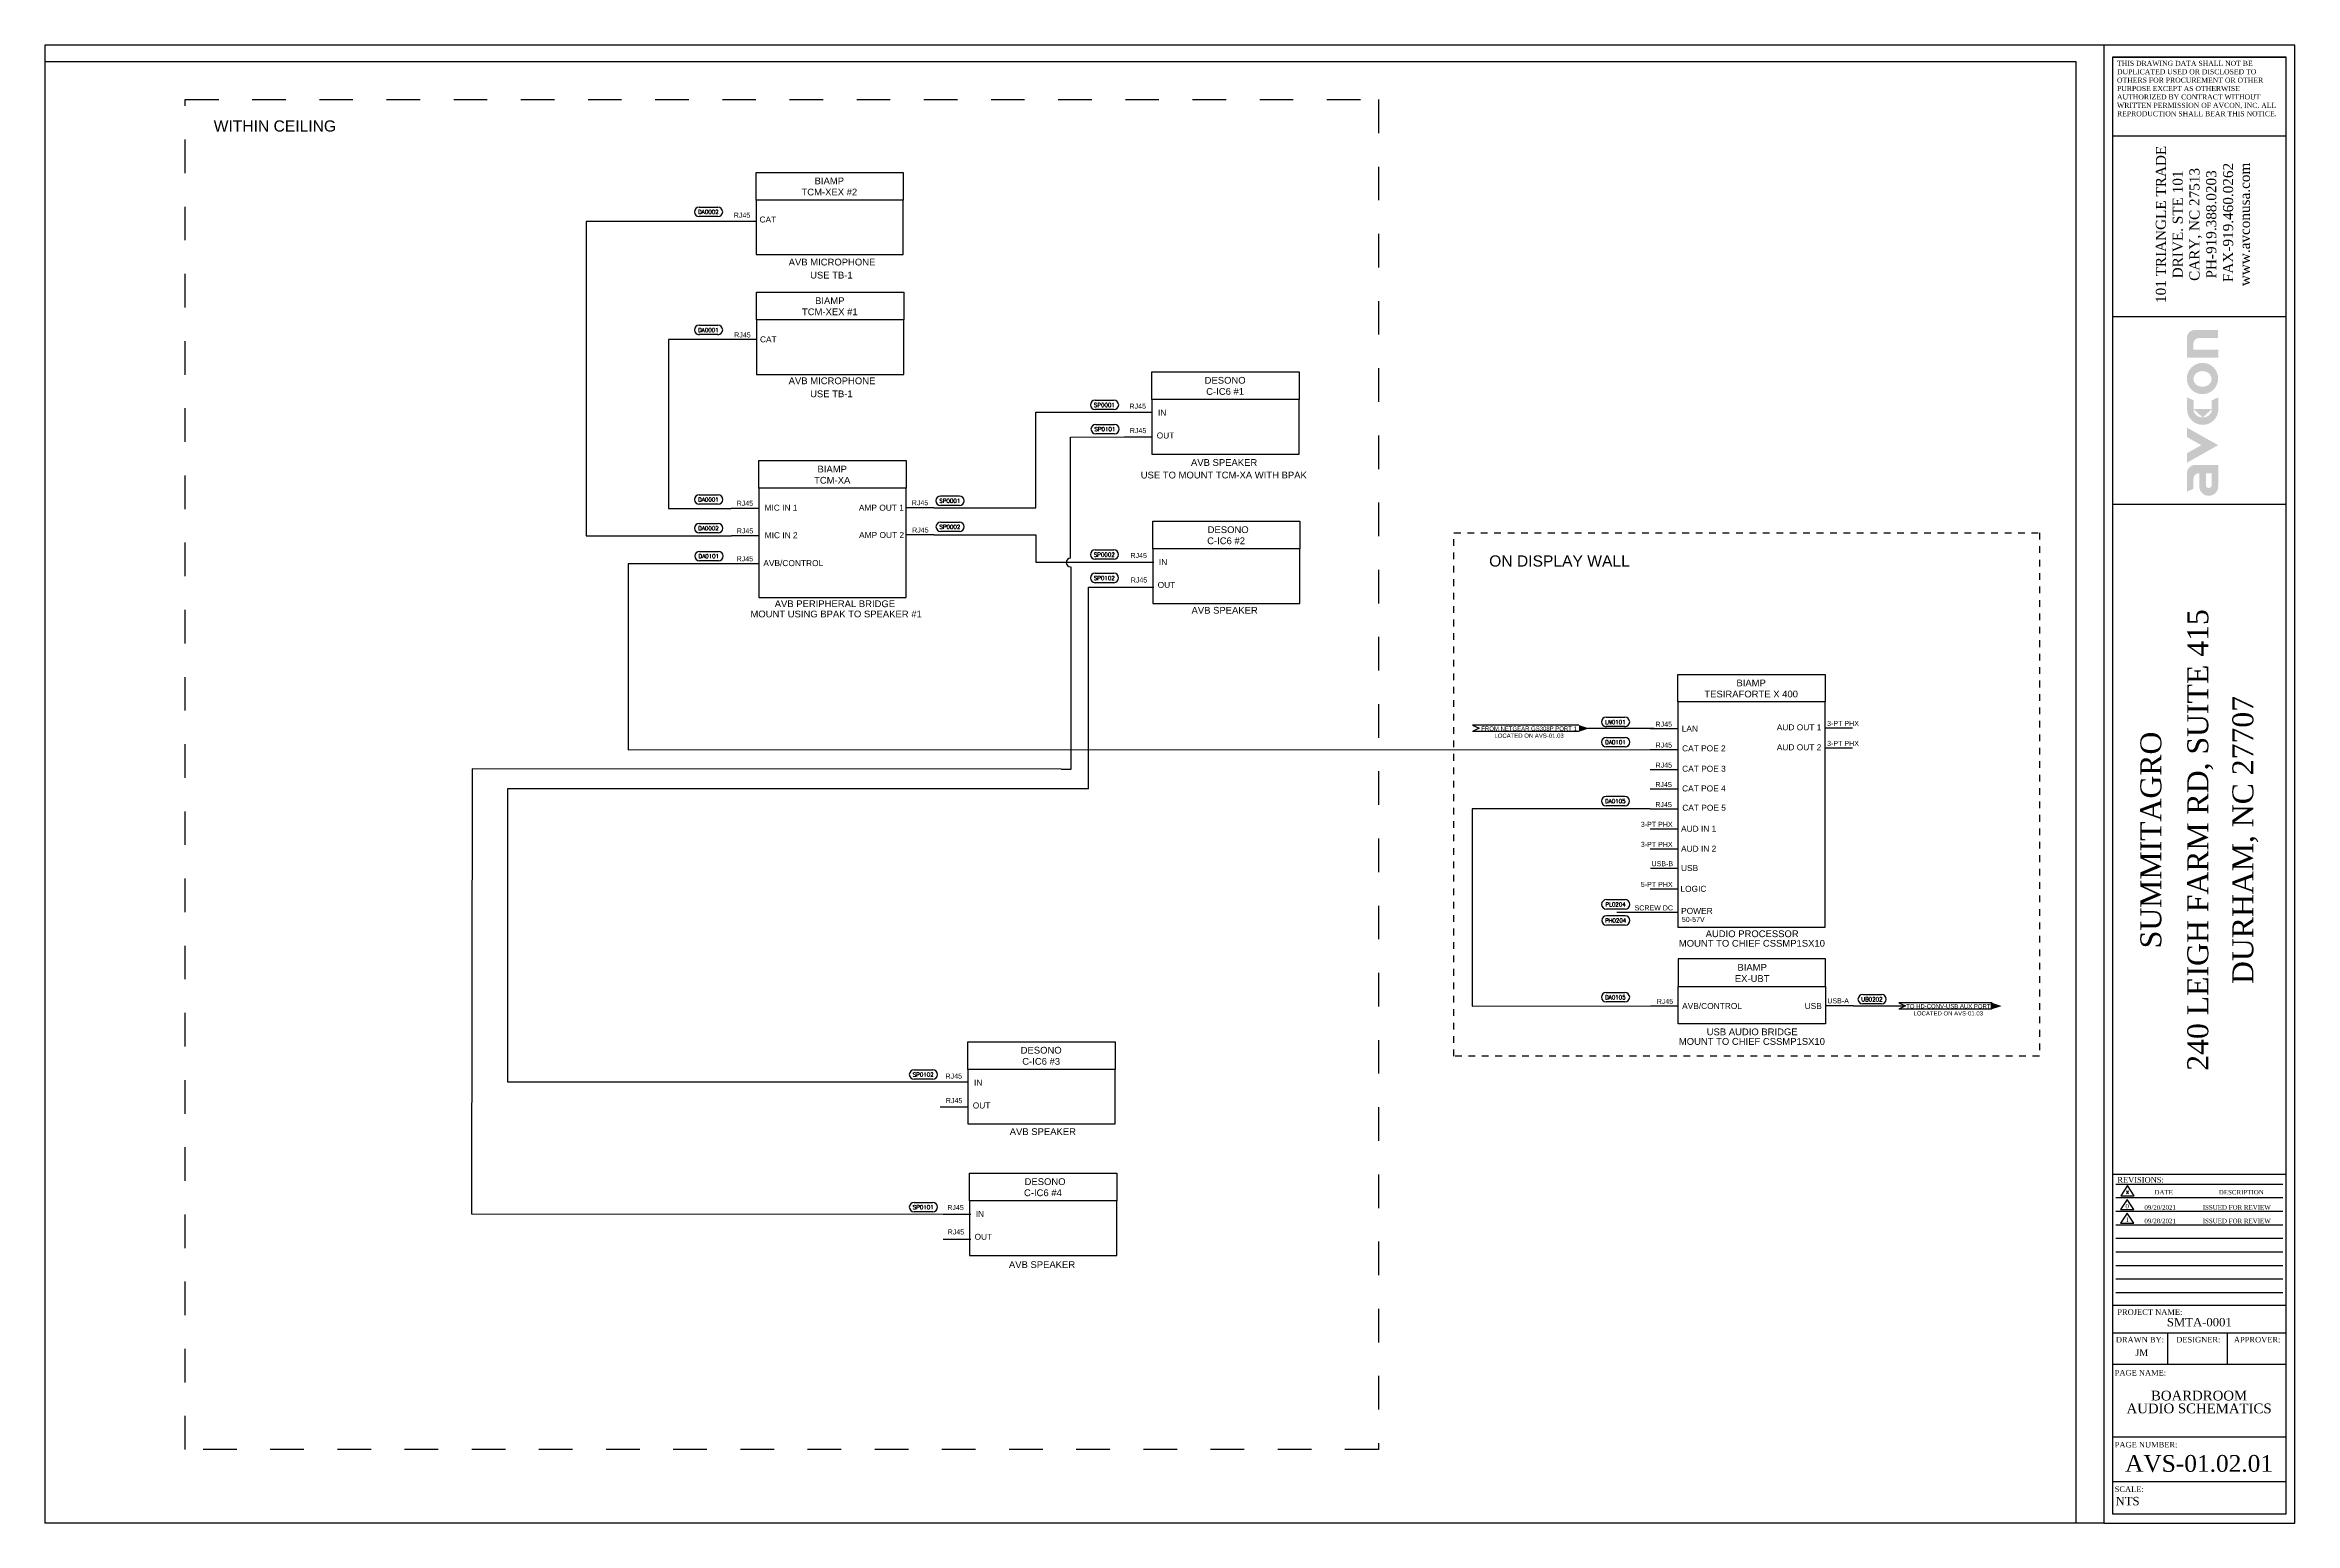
# Paper-space layout 'BOARDROOM_AUDIO' of a CAD drawing. Header units: inches. Extents: x 1 to 34.5, y 0.9 to 22.9.
# The model-space entities are those that its viewports show. They can reach past a viewport. Long polylines and large blocks are cut down to what shows.
import ezdxf
from ezdxf.enums import TextEntityAlignment as Align

# ---------------------------------------------------------------- set-up
doc = ezdxf.new("R2010")
doc.units = ezdxf.units.IN
doc.header["$MEASUREMENT"] = 0
doc.linetypes.add('16DASH', pattern=[0.125, 0.0625, -0.0625])
doc.linetypes.add('1DASH', pattern=[1, 0.5, -0.5])
for name, color, linetype in [('AV TEXT', 2, 'Continuous'), ('AV-1-DASH', 3, '1DASH'), ('AV-BORDER', 7, 'Continuous'), ('AV-CABLE-AUDIO', 4, 'Continuous'), ('AV-CABLE-CNTRL', 2, 'Continuous'), ('AV-CABLE-VIDEO', 6, 'Continuous'), ('AV-CBL-AUDIO', 4, 'Continuous'), ('AV-DEVICE', 4, 'Continuous'), ('AV-NOTE', 1, 'Continuous'), ('AV-TEXT', 2, 'Continuous'), ('AV-TITLE-BLOCK', 7, 'Continuous')]:
    doc.layers.add(name, color=color, linetype=linetype)
doc.layers.add('AV-VPRT', color=9, linetype='Continuous', plot=False)
doc.styles.add('AVCON', font='BOOKOS.TTF')
doc.styles.add('PDF Arial', font='arial.ttf')
doc.styles.get("Standard").update_dxf_attribs({"font": 'simplex.shx'})
doc.styles.add('WL-BASE', font='arial.ttf')

# ---------------------------------------------------------------- blocks, each defined once
blk = doc.blocks.new('PAGE TITLES')
at = {"style": 'AVCON'}
for tag, height, p in [('NAME-1', 0.146, (1.295, 1.842)), ('NAME-2', 0.146, (1.295, 1.65)), ('NAME-3', 0.146, (1.295, 1.458)), ('NAME-4', 0.146, (1.295, 1.261)), ('PAGE_NUMBER', 0.25, (1.295, 0.588))]:
    blk.add_attdef(tag, text='', height=height, dxfattribs=at).set_placement(p, align=Align.CENTER)
blk.add_attdef('SCALE', (0.051, 0.089), '', height=0.125, dxfattribs=at)
blk = doc.blocks.new('REVISION CALL-OUT')
for p, q in [((0, 0.3), (-0.2, 0)), ((-0.2, 0), (0.2, 0)), ((0.2, 0), (0, 0.3))]:
    blk.add_line(p, q)
at = {"layer": 'AV-TEXT', "flags": 4}
blk.add_attdef('CHANGE', text='', height=0.125, dxfattribs=at).set_placement((0, 0.121), align=Align.MIDDLE_CENTER)
blk = doc.blocks.new('NEW Title Block Arch-D USE THIS')
at = {"layer": 'AV-BORDER'}
for p, q in [((43.707, 25.108), (46.297, 25.108)), ((43.707, 23.939), (46.297, 23.939)), ((43.707, 21.249), (46.297, 21.249)), ((43.76, 8.337), (46.246, 8.337)), ((43.76, 8.135), (46.246, 8.135)), ((43.76, 7.933), (46.246, 7.933)), ((43.76, 7.731), (46.246, 7.731)), ((43.76, 7.529), (46.246, 7.529)), ((43.76, 7.327), (46.246, 7.327)), ((43.76, 7.126), (46.246, 7.126)), ((43.76, 6.924), (46.246, 6.924)), ((43.76, 6.722), (46.246, 6.722)), ((43.707, 6.532), (46.297, 6.532)), ((43.707, 6.121), (46.297, 6.121)), ((44.533, 5.656), (44.533, 6.121)), ((45.423, 5.656), (45.423, 6.121)), ((43.707, 5.656), (46.297, 5.656)), ((43.707, 4.573), (46.297, 4.573)), ((43.707, 3.911), (46.297, 3.911))]:
    blk.add_line(p, q, dxfattribs=at)
at = {"layer": 'AV-BORDER', "color": 7, "linetype": 'Continuous'}
for points in [[(12.926, 25.291), (12.926, 3.291)], [(43.707, 25.291), (12.926, 25.291)], [(43.578, 3.291), (12.926, 3.291)]]:
    blk.add_lwpolyline(points, dxfattribs=at)
for points in [[(43.578, 3.291), (46.426, 3.291), (46.426, 25.291), (43.578, 25.291)], [(46.297, 3.428), (46.297, 25.108), (43.707, 25.108), (43.707, 3.428)], [(46.297, 8.482), (46.297, 25.108), (43.707, 25.108), (43.707, 8.482)], [(46.297, 8.482), (46.297, 18.453), (43.707, 18.453), (43.707, 8.482)]]:
    blk.add_lwpolyline(points, close=True, dxfattribs=at)
at = {"xscale": 0.5, "yscale": 0.5, "zscale": 0.5}
blk.add_blockref('REVISION CALL-OUT', (43.934, 8.163), dxfattribs=at).add_auto_attribs({'CHANGE': 'x'})
at = {"layer": 'AV-BORDER', "color": 7, "style": 'AVCON'}
for s, height, p in [('REVISIONS:', 0.0833, (43.781, 8.399)), ('DATE', 0.0675, (44.334, 8.215)), ('DESCRIPTION', 0.0675, (45.292, 8.215)), ('PROJECT NAME:', 0.08333, (43.781, 6.431)), ('PAGE NAME:', 0.0833, (43.742, 5.528)), ('PAGE NUMBER:', 0.08333, (43.742, 4.457)), ('SCALE:', 0.0833, (43.742, 3.795))]:
    blk.add_text(s, height=height, dxfattribs=at).set_placement(p, align=Align.MIDDLE_LEFT)
for s, p in [('DRAWN BY: ', (44.133, 6.02)), ('DESIGNER:', (44.987, 6.02)), ('APPROVER:', (45.863, 6.02))]:
    blk.add_text(s, height=0.0833, dxfattribs=at).set_placement(p, align=Align.MIDDLE_CENTER)
at = {"layer": 'AV-BORDER', "insert": (43.776, 25.056), "char_height": 0.075, "width": 2.4436, "attachment_point": 1, "style": 'AVCON'}
blk.add_mtext('{\\C7;THIS DRAWING DATA SHALL NOT BE DUPLICATED USED OR DISCLOSED TO OTHERS FOR PROCUREMENT OR OTHER PURPOSE EXCEPT AS OTHERWISE AUTHORIZED BY CONTRACT WITHOUT WRITTEN PERMISSION OF AVCON, INC. ALL REPRODUCTION SHALL BEAR THIS NOTICE.\\fCourier New|b1|i0|c0|p49;\\P\\H1.333x;\\C256; }', dxfattribs=at)
at = {"layer": 'AV-BORDER', "insert": (45.056, 22.621), "char_height": 0.15, "width": 3.5056, "attachment_point": 5, "rotation": 90, "style": 'AVCON'}
blk.add_mtext('101 TRIANGLE TRADE \\PDRIVE. STE 101\\PCARY, NC 27513\\PPH-919.388.0203\\P FAX-919.460.0262\\Pwww.avconusa.com', dxfattribs=at)
at = {"layer": 'AV-BORDER', "style": 'AVCON'}
for tag, p in [('PROJECT_NAME_2', (45.806, 13.458)), ('PROJECT_NAME', (45.135, 13.458)), ('CLIENT', (44.436, 13.458))]:
    blk.add_attdef(tag, text='', height=0.312, rotation=90, dxfattribs=at).set_placement(p, align=Align.CENTER)
for tag, height, p in [('PROJECT_NAME', 0.125, (45.002, 6.217)), ('DRAWN_BY', 0.1, (44.126, 5.778)), ('DESIGNER', 0.1, (44.986, 5.778)), ('APPROVER', 0.1, (45.863, 5.778))]:
    blk.add_attdef(tag, text='', height=height, dxfattribs=at).set_placement(p, align=Align.CENTER)
blk = doc.blocks.new('REVISION BLOCK')
at = {"layer": 'AV-TITLE-BLOCK'}
for p, q in [((0.171, 0.18), (0.071, 0.03)), ((0.071, 0.03), (0.271, 0.03)), ((0.271, 0.03), (0.171, 0.18))]:
    blk.add_line(p, q, dxfattribs=at)
at = {"layer": 'AV TEXT', "style": 'AVCON'}
blk.add_attdef('REV#', text='', height=0.0675, dxfattribs=at).set_placement((0.171, 0.046), align=Align.CENTER)
for tag, p in [('DATE', (0.427, 0.028)), ('DESCRIPTION', (1.218, 0.028))]:
    blk.add_attdef(tag, p, '', height=0.0675, dxfattribs=at)
blk = doc.blocks.new('WIRE_LABEL')
at = {"layer": 'AV-TEXT'}
for p, q in [((-0.137, 0.141), (0.143, 0.141)), ((0.143, 0), (-0.137, 0))]:
    blk.add_line(p, q, dxfattribs=at)
for centre, start, end in [((-0.137, 0.07), 90, 270), ((0.143, 0.07), 270, 90)]:
    blk.add_arc(centre, 0.0703, start, end, dxfattribs=at)
blk.add_attdef('NUMBER', text='', height=0.06, dxfattribs=at).set_placement((0, 0.039), align=Align.CENTER)

msp = doc.modelspace()

# ---------------------------------------------------------------- linework, layer by layer
for points in [[(24.742, 20.746), (22.55, 20.746), (22.55, 21.157), (24.742, 21.157)], [(24.742, 20.746), (22.55, 20.746), (22.55, 19.933), (24.742, 19.933)], [(24.748, 18.963), (22.557, 18.963), (22.557, 19.374), (24.748, 19.374)], [(24.748, 18.963), (22.557, 18.963), (22.557, 18.15), (24.748, 18.15)], [(30.634, 17.779), (28.442, 17.779), (28.442, 18.19), (30.634, 18.19)], [(30.634, 17.779), (28.442, 17.779), (28.442, 16.965), (30.634, 16.965)], [(24.785, 16.457), (22.593, 16.457), (22.593, 16.868), (24.785, 16.868)], [(24.785, 16.457), (22.593, 16.457), (22.593, 14.831), (24.785, 14.831)], [(30.648, 15.555), (28.456, 15.555), (28.456, 15.966), (30.648, 15.966)], [(30.648, 15.555), (28.456, 15.555), (28.456, 14.742), (30.648, 14.742)], [(38.466, 13.274), (36.274, 13.274), (36.274, 13.685), (38.466, 13.685)], [(38.466, 13.274), (36.274, 13.274), (36.274, 9.923), (38.466, 9.923)], [(36.281, 9.039), (38.473, 9.039), (38.473, 9.45), (36.281, 9.45)], [(36.281, 9.039), (38.473, 9.039), (38.473, 8.481), (36.281, 8.481)], [(27.895, 7.806), (25.703, 7.806), (25.703, 8.217), (27.895, 8.217)], [(27.895, 7.806), (25.703, 7.806), (25.703, 6.993), (27.895, 6.993)], [(27.922, 5.851), (25.73, 5.851), (25.73, 6.262), (27.922, 6.262)], [(27.922, 5.851), (25.73, 5.851), (25.73, 5.037), (27.922, 5.037)]]:
    msp.add_lwpolyline(points, close=True)
at = {"layer": 'AV-1-DASH'}
msp.add_lwpolyline([(14.049, 22.242), (31.818, 22.242), (31.818, 2.146), (14.049, 2.146)], close=True, dxfattribs=at)
at = {"layer": 'AV-1-DASH', "linetype": '16DASH'}
msp.add_lwpolyline([(32.941, 15.792), (41.657, 15.792), (41.657, 8), (32.941, 8)], close=True, dxfattribs=at)
at = {"layer": 'AV-CABLE-AUDIO'}
for p, q in [((28.031, 17.59), (28.442, 17.59)), ((28.031, 17.221), (28.442, 17.221)), ((28.061, 15.353), (28.472, 15.353)), ((28.061, 14.984), (28.472, 14.984)), ((25.292, 7.618), (25.703, 7.618)), ((25.292, 7.249), (25.703, 7.249)), ((25.335, 5.648), (25.746, 5.648)), ((25.335, 5.28), (25.746, 5.28))]:
    msp.add_line(p, q, dxfattribs=at)
at = {"layer": 'AV-CABLE-AUDIO', "color": 4}
for p, q in [((22.591, 16.156), (22.18, 16.156)), ((25.196, 16.166), (24.785, 16.166)), ((22.593, 15.747), (22.182, 15.747)), ((25.198, 15.76), (24.787, 15.76)), ((22.591, 15.331), (22.181, 15.331)), ((38.466, 12.89), (38.877, 12.89)), ((35.864, 12.567), (36.275, 12.567)), ((38.466, 12.592), (38.877, 12.592)), ((35.864, 12.27), (36.275, 12.27)), ((35.861, 11.98), (36.272, 11.98)), ((35.861, 11.683), (36.272, 11.683)), ((35.864, 11.388), (36.275, 11.388)), ((35.864, 11.09), (36.275, 11.09))]:
    msp.add_line(p, q, dxfattribs=at)
at = {"layer": 'AV-CABLE-AUDIO'}
for points in [[(25.196, 16.166), (26.715, 16.166), (26.715, 17.589), (28.031, 17.59)], [(25.198, 15.76), (26.715, 15.76), (26.715, 15.354), (28.061, 15.353)]]:
    msp.add_lwpolyline(points, dxfattribs=at)
msp.add_arc((27.232, 15.35), 0.0625, 90, 270, dxfattribs=at)
at = {"layer": 'AV-CABLE-CNTRL'}
for p, q in [((34.801, 12.929), (33.218, 12.929)), ((33.218, 12.929), (33.315, 12.882)), ((33.315, 12.882), (33.218, 12.834)), ((34.801, 12.834), (33.218, 12.834)), ((35.863, 12.878), (36.274, 12.878)), ((35.865, 10.803), (36.276, 10.803)), ((35.864, 10.493), (36.275, 10.493)), ((38.884, 8.749), (38.473, 8.749)), ((40.952, 8.796), (39.565, 8.796)), ((39.565, 8.796), (39.662, 8.749)), ((39.662, 8.749), (39.565, 8.701)), ((40.945, 8.701), (40.945, 8.796)), ((40.945, 8.701), (39.565, 8.701))]:
    msp.add_line(p, q, dxfattribs=at)
at = {"layer": 'AV-CABLE-CNTRL', "color": 1}
msp.add_line((40.945, 8.701), (40.945, 8.796), dxfattribs=at)
at = {"layer": 'AV-CABLE-CNTRL'}
for points in [[(35.921, 12.878), (34.932, 12.878)], [(38.884, 8.749), (39.662, 8.749)]]:
    msp.add_lwpolyline(points, dxfattribs=at)
for points in [[(34.801, 12.931), (34.951, 12.881), (34.801, 12.831)], [(40.945, 8.798), (41.095, 8.748), (40.945, 8.699)]]:
    msp.add_solid(points, dxfattribs=at)
at = {"layer": 'AV-CBL-AUDIO'}
msp.add_line((35.87, 8.749), (36.281, 8.749), dxfattribs=at)
for points in [[(22.55, 20.426), (20.023, 20.426), (20.023, 15.748), (22.182, 15.747)], [(22.561, 18.668), (21.247, 18.668), (21.247, 16.156), (22.18, 16.156)], [(27.232, 15.413), (27.232, 17.215), (28.031, 17.221)], [(22.181, 15.331), (20.647, 15.331), (20.647, 12.563), (35.864, 12.567)], [(27.092, 12.274), (27.24, 12.274), (27.242, 15.288)], [(27.5, 11.981), (27.5, 14.984), (28.061, 14.984)], [(27.092, 12.274), (18.322, 12.279), (18.313, 5.653), (25.335, 5.648)], [(27.5, 11.981), (18.849, 11.981), (18.849, 7.618), (25.292, 7.618)], [(35.861, 11.683), (33.21, 11.683), (33.21, 8.746), (35.87, 8.749)]]:
    msp.add_lwpolyline(points, dxfattribs=at)
at = {"layer": 'AV-NOTE'}
msp.add_line((35.367, 10.144), (36.275, 10.144), dxfattribs=at)
at = {"layer": 'AV-VPRT'}
msp.add_lwpolyline([(11.646, 22.807), (42.199, 22.807), (42.199, 0.905), (11.646, 0.905)], close=True, dxfattribs=at)

# ---------------------------------------------------------------- block references
at = {"layer": 'AV-DEVICE'}
for p, values in [((21.84, 20.5), {'NUMBER': 'DA0002'}), ((21.84, 18.742), {'NUMBER': 'DA0001'}), ((27.736, 17.626), {'NUMBER': 'SP0001'}), ((27.744, 17.266), {'NUMBER': 'SP0101'}), ((21.841, 16.217), {'NUMBER': 'DA0001'}), ((25.435, 16.2), {'NUMBER': 'SP0001'}), ((21.841, 15.791), {'NUMBER': 'DA0002'}), ((25.436, 15.812), {'NUMBER': 'SP0002'}), ((21.846, 15.375), {'NUMBER': 'DA0101'}), ((27.735, 15.398), {'NUMBER': 'SP0002'}), ((27.735, 15.05), {'NUMBER': 'SP0102'}), ((35.344, 12.907), {'NUMBER': 'LN0101'}), ((35.346, 12.606), {'NUMBER': 'DA0101'}), ((35.343, 11.729), {'NUMBER': 'DA0105'}), ((35.347, 10.192), {'NUMBER': 'PL0204'}), ((35.348, 9.953), {'NUMBER': 'PH0204'}), ((35.344, 8.809), {'NUMBER': 'DA0105'}), ((39.164, 8.779), {'NUMBER': 'UB0202'}), ((25.039, 7.659), {'NUMBER': 'SP0102'}), ((25.039, 5.685), {'NUMBER': 'SP0101'})]:
    msp.add_blockref('WIRE_LABEL', p, dxfattribs=at).add_auto_attribs(values)

# ---------------------------------------------------------------- texts
at = {"style": 'WL-BASE'}
for s, p in [('WITHIN CEILING', (14.475, 21.848)), ('ON DISPLAY WALL', (33.465, 15.373))]:
    msp.add_text(s, height=0.16652, dxfattribs=at).set_placement(p, align=Align.MIDDLE_LEFT)
for s, height, p in [('AVB MICROPHONE', 0.10083, (23.681, 19.822)), ('USE TB-1', 0.1008, (23.672, 19.628)), ('AVB MICROPHONE', 0.10083, (23.681, 18.055)), ('USE TB-1', 0.1008, (23.672, 17.861)), ('AVB SPEAKER', 0.10083, (29.519, 16.839)), ('USE TO MOUNT TCM-XA WITH BPAK', 0.10083, (29.514, 16.652)), ('AVB PERIPHERAL BRIDGE', 0.10083, (23.724, 14.736)), ('MOUNT USING BPAK TO SPEAKER #1', 0.10083, (23.742, 14.584)), ('AVB SPEAKER', 0.10083, (29.527, 14.639)), ('MOUNT TO CHIEF CSSMP1SX10', 0.10083, (37.377, 9.682)), ('AUDIO PROCESSOR', 0.10083, (37.381, 9.824)), ('USB AUDIO BRIDGE', 0.10083, (37.381, 8.364)), ('MOUNT TO CHIEF CSSMP1SX10', 0.10083, (37.377, 8.221)), ('AVB SPEAKER', 0.10083, (26.82, 6.879)), ('AVB SPEAKER', 0.10083, (26.808, 4.899))]:
    msp.add_text(s, height=height, dxfattribs=at).set_placement(p, align=Align.MIDDLE_CENTER)
at = {"attachment_point": 2, "style": 'WL-BASE'}
for s, insert, char_height in [('TCM-XEX #2', (23.641, 20.915), 0.1008), ('BIAMP', (23.641, 21.081), 0.1008), ('TCM-XEX #1', (23.648, 19.132), 0.1008), ('BIAMP', (23.648, 19.297), 0.1008), ('DESONO', (29.534, 18.113), 0.1008), ('C-IC6 #1', (29.534, 17.947), 0.1008), ('BIAMP', (23.684, 16.791), 0.1008), ('TCM-XA', (23.684, 16.625), 0.1008), ('DESONO', (29.579, 15.889), 0.1008), ('C-IC6 #2', (29.548, 15.724), 0.1008), ('TESIRAFORTE X 400', (37.366, 13.443), 0.10083), ('BIAMP', (37.366, 13.608), 0.1008), ('EX-UBT', (37.381, 9.208), 0.1008), ('BIAMP', (37.381, 9.374), 0.1008), ('DESONO', (26.795, 8.141), 0.1008), ('C-IC6 #3', (26.795, 7.975), 0.1008), ('DESONO', (26.853, 6.185), 0.1008), ('C-IC6 #4', (26.821, 6.019), 0.1008)]:
    msp.add_mtext_dynamic_manual_height_columns(s, width=3.03705, gutter_width=1, heights=[0], dxfattribs=dict(at, insert=insert, char_height=char_height))
at = {"layer": 'AV-CABLE-AUDIO', "color": 4, "style": 'WL-BASE'}
for s, p in [('RJ45', (22.261, 16.194)), ('RJ45', (24.869, 16.202)), ('RJ45', (22.263, 15.784)), ('RJ45', (24.873, 15.796)), ('RJ45', (22.261, 15.368)), ('3-PT PHX', (38.497, 12.917)), ('RJ45', (35.943, 12.595)), ('3-PT PHX', (38.497, 12.62)), ('RJ45', (35.94, 12.008)), ('RJ45', (35.943, 12.297)), ('RJ45', (35.94, 11.71)), ('3-PT PHX', (35.724, 11.415)), ('3-PT PHX', (35.724, 11.117)), ('RJ45', (35.96, 8.78))]:
    msp.add_text(s, height=0.0753, dxfattribs=at).set_placement(p)
for s, height, p in [('MIC IN 1', 0.089, (23.167, 16.166)), ('AMP OUT 1', 0.089, (24.751, 16.166)), ('MIC IN 2', 0.089, (23.169, 15.757)), ('AMP OUT 2', 0.089, (24.754, 15.76)), ('AVB/CONTROL', 0.08905, (23.55, 15.341)), ('AUD OUT 1', 0.089, (38.411, 12.897)), ('CAT POE 2', 0.089, (36.987, 12.584)), ('AUD OUT 2', 0.089, (38.411, 12.6)), ('CAT POE 3', 0.089, (36.988, 12.281)), ('CAT POE 4', 0.089, (36.987, 11.987)), ('CAT POE 5', 0.089, (36.99, 11.7)), ('AUD IN 1', 0.089, (36.847, 11.388)), ('AUD IN 2', 0.089, (36.847, 11.09))]:
    msp.add_text(s, height=height, dxfattribs=at).set_placement(p, align=Align.MIDDLE_RIGHT)
at = {"layer": 'AV-CABLE-CNTRL', "style": 'WL-BASE'}
for s, p in [('RJ45', (35.942, 12.905)), ('USB-B', (35.882, 10.83)), ('5-PT PHX', (35.724, 10.521)), ('USB-A', (38.5, 8.788))]:
    msp.add_text(s, height=0.0753, dxfattribs=at).set_placement(p)
for s, p in [('LAN', (36.574, 12.878)), ('USB', (36.577, 10.803)), ('LOGIC', (36.7, 10.493)), ('USB', (38.418, 8.749))]:
    msp.add_text(s, height=0.089, dxfattribs=at).set_placement(p, align=Align.MIDDLE_RIGHT)
at = {"layer": 'AV-CABLE-CNTRL', "char_height": 0.06363, "width": 1.95327, "attachment_point": 7, "style": 'PDF Arial'}
for s, insert in [('\\pxqc;FROM NETGEAR GS308P PORT 1\\PLOCATED ON AVS-01.03', (33.083, 12.74)), ('\\pxqc;TO HD-CONV-USB AUX PORT\\PLOCATED ON AVS-01.03', (39.325, 8.607))]:
    msp.add_mtext(s, dxfattribs=dict(at, insert=insert))
at = {"layer": 'AV-CABLE-VIDEO', "color": 4, "style": 'WL-BASE'}
for p in [(22.218, 20.483), (22.225, 18.7), (28.11, 17.64), (28.115, 17.276), (28.124, 15.417), (28.129, 15.052), (25.371, 7.668), (25.376, 7.303), (25.398, 5.712), (25.403, 5.348)]:
    msp.add_text('RJ45', height=0.0753, dxfattribs=at).set_placement(p)
for s, p in [('CAT', (22.85, 20.456)), ('CAT', (22.857, 18.672)), ('IN', (28.659, 17.581)), ('OUT', (28.778, 17.241)), ('IN', (28.672, 15.358)), ('OUT', (28.792, 15.017)), ('IN', (25.92, 7.609)), ('OUT', (26.039, 7.268)), ('IN', (25.946, 5.654)), ('OUT', (26.066, 5.313))]:
    msp.add_text(s, height=0.089, dxfattribs=at).set_placement(p, align=Align.MIDDLE_RIGHT)
at = {"layer": 'AV-CBL-AUDIO', "style": 'WL-BASE'}
msp.add_text('AVB/CONTROL', height=0.08905, dxfattribs=at).set_placement((36.338, 8.749), align=Align.MIDDLE_LEFT)
at = {"layer": 'AV-NOTE', "style": 'WL-BASE'}
for s, p in [('SCREW DC', (35.63, 10.172)), ('50-57V', (36.335, 10))]:
    msp.add_text(s, height=0.0753, dxfattribs=at).set_placement(p)
msp.add_text('POWER', height=0.089, dxfattribs=at).set_placement((36.793, 10.165), align=Align.MIDDLE_RIGHT)

psp = doc.layouts.new('BOARDROOM_AUDIO')

# ---------------------------------------------------------------- hatches: boundary and pattern name
at = {"layer": 'AV-CABLE-CNTRL', "true_color": 0xed1f24}
h = psp.add_hatch(color=240, dxfattribs=at)
h.dxf.hatch_style = 1
h.paths.add_polyline_path([(33.163, 17.686, 1), (33.163, 18.152, 1)])
edge = h.paths.add_edge_path(flags=16)
edge.add_ellipse((33.163, 17.913), major_axis=(0.135, 0), ratio=0.863636, start_angle=0, end_angle=360, ccw=False)
edge = h.paths.add_edge_path()
edge.add_line((32.932, 17.638), (32.933, 17.461))
edge.add_arc((33.166, 17.462), 0.233, 180.1172, 270.0894)
edge.add_arc((33.166, 17.462), 0.233, 270.0278, 360)
edge.add_line((33.399, 17.462), (33.399, 17.639))
edge.add_line((33.399, 17.639), (33.301, 17.594))
edge.add_line((33.301, 17.594), (33.301, 17.462))
edge.add_line((33.301, 17.462), (33.301, 17.462))
edge.add_ellipse((33.166, 17.456), major_axis=(-0.135, 0), ratio=0.863636, start_angle=-270, end_angle=-176.983, ccw=False)
edge.add_ellipse((33.166, 17.456), major_axis=(0.135, 0), ratio=0.863636, start_angle=536.983, end_angle=630, ccw=False)
edge.add_line((33.031, 17.462), (33.031, 17.462))
edge.add_line((33.031, 17.462), (33.031, 17.594))
edge.add_line((33.031, 17.594), (32.932, 17.638))
h.paths.add_polyline_path([(32.931, 17.188), (32.931, 17.048), (33.146, 16.927), (32.931, 16.807), (32.931, 16.666), (33.397, 16.927)])
h.paths.add_polyline_path([(33.029, 16.63, 0.342362), (32.931, 16.516), (32.931, 16.516), (32.931, 16.235), (33.029, 16.277), (33.029, 16.424, -0.414214), (33.115, 16.51), (33.115, 16.314, 1), (33.397, 16.314), (33.397, 16.63)])
h.paths.add_polyline_path([(33.213, 16.51), (33.299, 16.51), (33.299, 16.332, -1), (33.213, 16.332)], flags=16)
h.paths.add_polyline_path([(33.028, 18.35), (33.028, 18.435, -0.414214), (33.114, 18.521), (33.396, 18.521), (33.396, 18.641), (33.028, 18.641, 0.342362), (32.93, 18.527), (32.93, 18.527), (32.93, 18.228), (33.398, 18.228), (33.398, 18.35)])

# ---------------------------------------------------------------- block references
at = {"layer": 'AV-BORDER'}
ref = psp.add_blockref('NEW Title Block Arch-D USE THIS', (-11.886, -2.408), dxfattribs=at)
ref.add_attrib('CLIENT', 'SUMMITAGRO', dxfattribs={"height": 0.3125, "rotation": 90, "style": 'AVCON'}).set_placement((32.55, 11.05), align=Align.CENTER)
ref.add_attrib('PROJECT_NAME', '240 LEIGH FARM RD, SUITE 415', dxfattribs={"height": 0.3125, "rotation": 90, "style": 'AVCON'}).set_placement((33.249, 11.05), align=Align.CENTER)
ref.add_attrib('PROJECT_NAME_2', 'DURHAM, NC 27707', dxfattribs={"height": 0.3125, "rotation": 90, "style": 'AVCON'}).set_placement((33.92, 11.05), align=Align.CENTER)
ref.add_attrib('PROJECT_NAME', 'SMTA-0001', dxfattribs={"height": 0.125, "style": 'AVCON'}).set_placement((33.116, 3.81), align=Align.CENTER)
ref.add_attrib('DRAWN_BY', ' JM', dxfattribs={"height": 0.1, "style": 'AVCON'}).set_placement((32.24, 3.37), align=Align.CENTER)
ref = psp.add_blockref('PAGE TITLES', (31.818, 1.058), dxfattribs=at)
ref.add_attrib('NAME-2', 'BOARDROOM', dxfattribs={"layer": '0', "height": 0.1458, "style": 'AVCON'}).set_placement((33.112, 2.707), align=Align.CENTER)
ref.add_attrib('NAME-3', 'AUDIO SCHEMATICS', dxfattribs={"layer": '0', "height": 0.1458, "style": 'AVCON'}).set_placement((33.112, 2.516), align=Align.CENTER)
ref.add_attrib('PAGE_NUMBER', 'AVS-01.02.01', dxfattribs={"layer": '0', "height": 0.25, "style": 'AVCON'}).set_placement((33.112, 1.645), align=Align.CENTER)
ref.add_attrib('SCALE', 'NTS', (31.869, 1.147), dxfattribs={"layer": '0', "height": 0.125, "style": 'AVCON'})
at = {"layer": 'AV-CABLE-CNTRL'}
for p, values in [((31.871, 5.519), {'REV#': '0', 'DATE': '09/20/2021', 'DESCRIPTION': '   ISSUED FOR REVIEW'}), ((31.871, 5.317), {'REV#': '1', 'DATE': '09/28/2021', 'DESCRIPTION': '   ISSUED FOR REVIEW'})]:
    psp.add_blockref('REVISION BLOCK', p, dxfattribs=at).add_auto_attribs(values)

# ---------------------------------------------------------------- viewports
at = {"layer": 'AV-VPRT'}
psp.add_viewport(center=(16.366, 11.883), size=(30.652, 22), view_center_point=(27.289, 12.053), view_height=22, dxfattribs=at)

doc.saveas('drawing.dxf')
